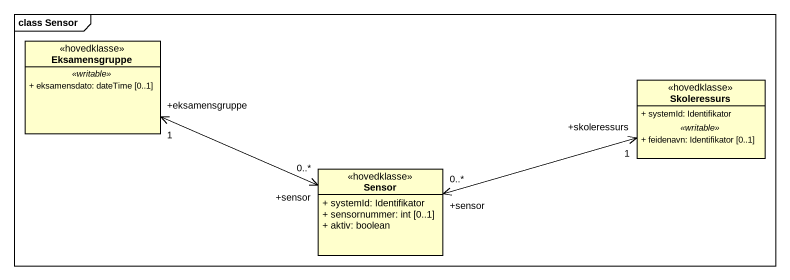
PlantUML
@startuml
mainframe class Sensor
hide circle
hide empty members
skinparam classAttributeIconSize 0
class Eksamensgruppe <<hovedklasse>> {
  .. <<writable>> ..
  + eksamensdato: dateTime [0..1]
}
class Skoleressurs <<hovedklasse>> {
  + systemId: Identifikator
  .. <<writable>> ..
  + feidenavn: Identifikator [0..1]
}
class Sensor <<hovedklasse>> {
  + systemId: Identifikator
  + sensornummer: int [0..1]
  + aktiv: boolean
}
Sensor "+sensor\n0..*" <-left-> "+eksamensgruppe\n1" Eksamensgruppe
Sensor "+sensor\n0..*" <-right-> "+skoleressurs\n1" Skoleressurs
@enduml
